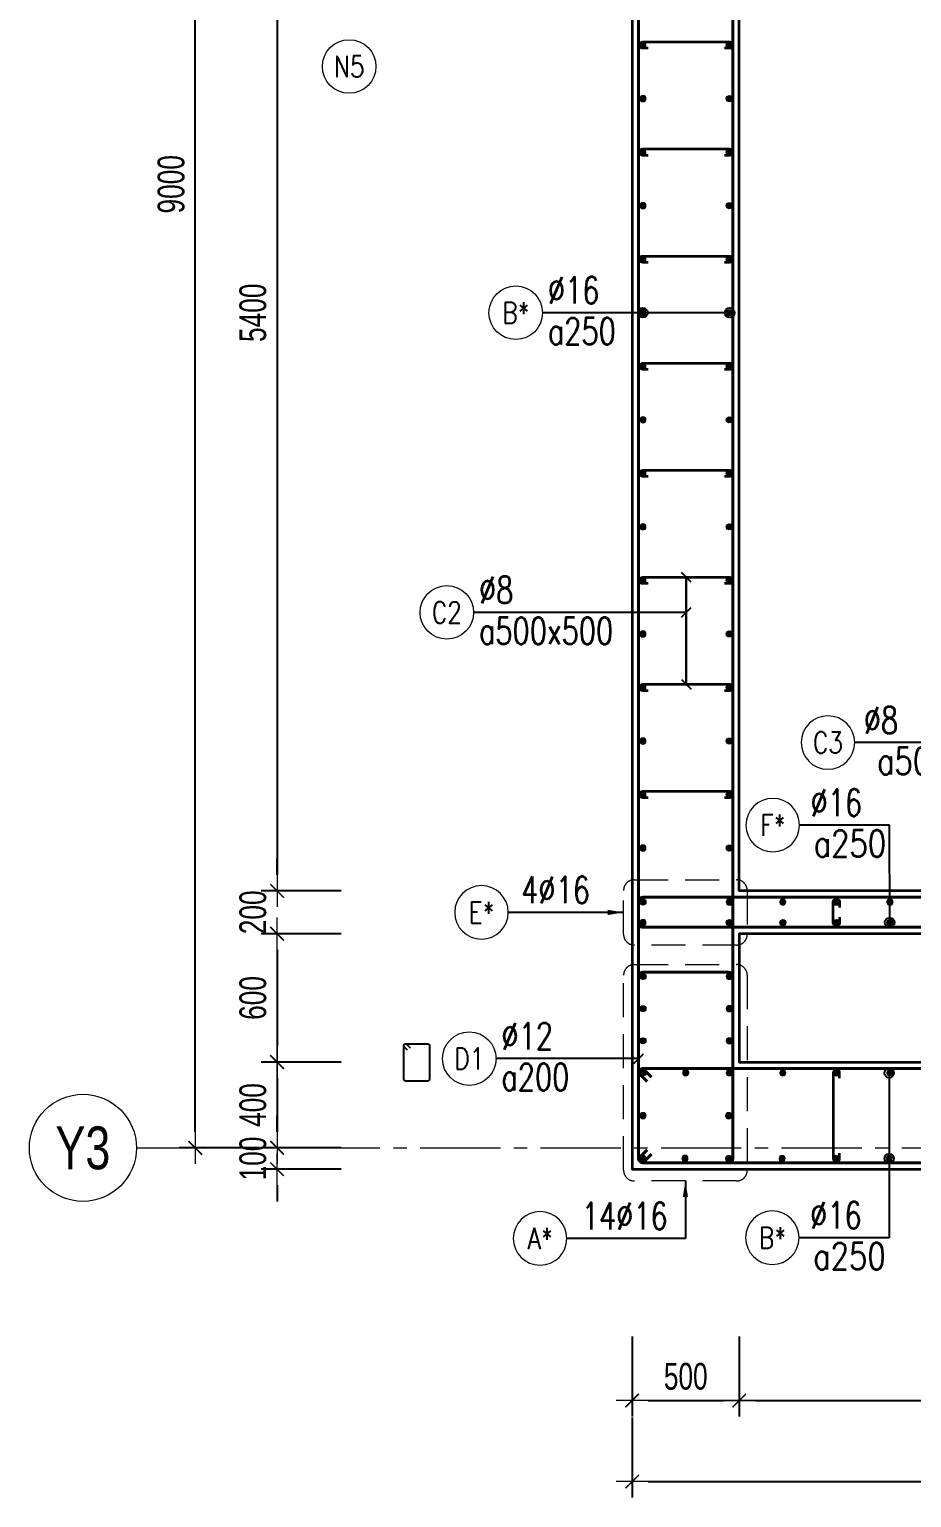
# Model space of a CAD drawing. Header units: millimetres. Extents: x 738475 to 1279438, y -34239 to 156422.
# Drawn here: x 1061456 to 1065577, y 138633 to 145490 of the extents above; entities that cross this region are included whole.
import ezdxf
from ezdxf.enums import TextEntityAlignment as Align

# ---------------------------------------------------------------- set-up
doc = ezdxf.new("R2010")
doc.units = ezdxf.units.MM
doc.header["$MEASUREMENT"] = 0
for name, pattern in [('HIDDEN2', [4.7625, 3.175, -1.5875]), ('HT_Dim Grid$0$CENTER2', [1.125, 0.75, -0.125, 0.125, -0.125]), ('HT_Grid$0$CENTER2', [1.125, 0.75, -0.125, 0.125, -0.125])]:
    doc.linetypes.add(name, pattern=pattern)
doc.layers.get('0').update_dxf_attribs({"lineweight": 20})
doc.layers.get('Defpoints').update_dxf_attribs({"color": 151, "lineweight": 9})
for name, color, linetype, lineweight in [('HT_Dim Grid$0$NDC_S_AXIS', 5, 'HT_Dim Grid$0$CENTER2', 13), ('HT_Dim Grid$0$NDC_S_SYMBOL', 1, 'Continuous', 15), ('HT_Dim Grid$0$NDC_S_TEXT SYMBOL', 7, 'Continuous', 20), ('HT_Grid$0$NDC_S_AXIS', 5, 'HT_Grid$0$CENTER2', 13), ('KC-LEADER', 153, 'Continuous', 18), ('KC-THEP', 6, 'Continuous', 40), ('NDC_S_DIM', 1, 'Continuous', 15), ('NDC_S_HIDDEN', 8, 'HIDDEN2', 13), ('NDC_S_LEADER', 1, 'Continuous', 15), ('NDC_S_REBAR', 4, 'Continuous', 35), ('NDC_S_STIRRUP', 4, 'Continuous', 40), ('NDC_S_VN TEXT', 7, 'Continuous', 20), ('NDC_S_WALL', 6, 'Continuous', 35)]:
    doc.layers.add(name, color=color, linetype=linetype, lineweight=lineweight)
doc.layers.add('Ligature', color=1, linetype='Continuous')
doc.styles.add('HT_Dim Grid$0$NDC_ANNO', font='', dxfattribs={"width": 0.8})
doc.styles.add('NDC_DIM', font='', dxfattribs={"width": 0.75})
doc.styles.add('NDC_EN TXT', font='romans.shx', dxfattribs={"width": 0.8})
doc.styles.get('HT_Dim Grid$0$NDC_ANNO').set_extended_font_data('Dotum')
doc.styles.get('NDC_DIM').set_extended_font_data('Dotum')
doc.dimstyles.new('NDC_dim_30', dxfattribs={"dimscale": 30, "dimtxt": 2.5, "dimasz": 1.5, "dimexe": 1.5, "dimexo": 2.5, "dimgap": 1, "dimtad": 1, "dimdec": 0, "dimzin": 0, "dimdsep": 46, "dimtxsty": 'NDC_DIM', "dimblk": 'DIMMARK', "dimcen": 0.09, "dimdle": 1.2, "dimclrd": 1, "dimclre": 1, "dimclrt": 3, "dimadec": 0, "dimazin": 0, "dimtfac": 1, "dimtdec": 0, "dimtix": 1, "dimtofl": 0, "dimtmove": 0, "dimatfit": 3, "dimfxl": 6, "dimfxlon": 1, "dimtolj": 1, "dimtzin": 0, "dimarcsym": 0})
doc.dimstyles.new('NDC_dim_50', dxfattribs={"dimscale": 50, "dimtxt": 2.5, "dimasz": 1.5, "dimexe": 1.5, "dimexo": 2.5, "dimgap": 1, "dimtad": 1, "dimdec": 0, "dimzin": 0, "dimdsep": 46, "dimtxsty": 'NDC_DIM', "dimblk": 'DIMMARK', "dimcen": 0.09, "dimdle": 1.2, "dimclrd": 1, "dimclre": 1, "dimclrt": 3, "dimadec": 0, "dimazin": 0, "dimtfac": 1, "dimtdec": 0, "dimtix": 1, "dimtofl": 0, "dimtmove": 0, "dimatfit": 3, "dimfxl": 6, "dimfxlon": 1, "dimtolj": 1, "dimtzin": 0, "dimarcsym": 0})

# ---------------------------------------------------------------- blocks, each defined once
blk = doc.blocks.new('THEP')
at = {"layer": 'KC-LEADER', "color": 6}
blk.add_circle((0, 0), 14, dxfattribs=at)
at = {"layer": 'KC-THEP'}
for p, q in [((-14, 0), (14, 0)), ((9.9, 9.9), (-9.9, -9.9)), ((-9.9, 9.9), (9.9, -9.9)), ((0, 14), (0, -14))]:
    blk.add_line(p, q, dxfattribs=at)
blk = doc.blocks.new('DIMMARK')
at = {"layer": 'NDC_S_DIM', "color": 1}
blk.add_line((-1.5, 0), (1, 0), dxfattribs=at)
at = {"layer": 'NDC_S_DIM', "color": 2, "const_width": 0.1}
blk.add_lwpolyline([(-0.424, -0.424), (0.424, 0.424)], dxfattribs=at)
blk = doc.blocks.new('*U9')
blk.add_circle((2.5, 0), 2.5)
at = {"layer": 'NDC_S_VN TEXT', "color": 3, "style": 'NDC_EN TXT', "width": 0.75}
blk.add_attdef('DK2', text='', height=2.5, dxfattribs=at).set_placement((-0.85, 0.85), align=Align.RIGHT)
at = {"layer": 'NDC_S_VN TEXT', "color": 7, "style": 'NDC_EN TXT', "width": 0.8}
blk.add_attdef('SH3', text='', height=2, dxfattribs=at).set_placement((2.5, 0), align=Align.MIDDLE)
blk = doc.blocks.new('*U11')
blk.add_circle((-2.5, 0), 2.5)
at = {"layer": 'NDC_S_VN TEXT', "color": 3, "style": 'NDC_EN TXT', "width": 0.75}
for tag, p in [('DK1', (0.5, 0.85)), ('KC1', (0.5, -2.97))]:
    blk.add_attdef(tag, p, '', height=2.5, dxfattribs=at)
at = {"layer": 'NDC_S_VN TEXT', "color": 7, "style": 'NDC_EN TXT', "width": 0.8}
blk.add_attdef('SH2', text='', height=2, dxfattribs=at).set_placement((-2.5, 0), align=Align.MIDDLE)
blk = doc.blocks.new('*U10')
blk.add_circle((2.5, 0), 2.5)
at = {"layer": 'NDC_S_VN TEXT', "color": 3, "style": 'NDC_EN TXT'}
for tag, width, p in [('DK2', 0.75, (-0.85, 0.85)), ('KC2', 0.8, (-0.85, -2.97))]:
    blk.add_attdef(tag, text='', height=2.5, dxfattribs=dict(at, width=width)).set_placement(p, align=Align.RIGHT)
at = {"layer": 'NDC_S_VN TEXT', "color": 7, "style": 'NDC_EN TXT', "width": 0.8}
blk.add_attdef('SH3', text='', height=2, dxfattribs=at).set_placement((2.5, 0), align=Align.MIDDLE)
blk = doc.blocks.new('*U12')
blk.add_circle((-2.5, 0), 2.5)
at = {"layer": 'NDC_S_VN TEXT', "color": 3, "style": 'NDC_EN TXT', "width": 0.75}
for tag, p in [('DK1', (0.5, 0.85)), ('KC1', (0.5, -2.97))]:
    blk.add_attdef(tag, p, '', height=2.5, dxfattribs=at)
at = {"layer": 'NDC_S_VN TEXT', "color": 7, "style": 'NDC_EN TXT', "width": 0.8}
blk.add_attdef('SH2', text='', height=2, dxfattribs=at).set_placement((-2.5, 0), align=Align.MIDDLE)
blk = doc.blocks.new('*D976')
at = {"layer": 'Defpoints', "color": 0, "transparency": 16777216}
for p in [(1062231.1, 149266.2), (1064282.8, 149266.2), (1064271.7, 140266.2)]:
    blk.add_point(p, dxfattribs=at)
at = {"layer": 'NDC_S_DIM', "color": 1, "lineweight": -2, "transparency": 16777216}
for p, q in [((1062531.1, 149266.2), (1062156.1, 149266.2)), ((1062231.1, 140341.2), (1062231.1, 149191.2)), ((1062531.1, 140266.2), (1062156.1, 140266.2))]:
    blk.add_line(p, q, dxfattribs=at)
at = {"layer": 'NDC_S_DIM', "color": 1, "lineweight": -2, "transparency": 16777216, "xscale": 75, "yscale": 75, "zscale": 75}
for p, rotation in [((1062231.1, 149266.2), 90), ((1062231.1, 140266.2), 270)]:
    blk.add_blockref('DIMMARK', p, dxfattribs=dict(at, rotation=rotation))
at = {"layer": 'NDC_S_DIM', "color": 3, "transparency": 16777216, "insert": (1062118.5, 144766.2), "char_height": 125, "attachment_point": 5, "rotation": 90, "style": 'NDC_DIM'}
blk.add_mtext('\\A1;9000', dxfattribs=at)
blk = doc.blocks.new('*D989')
at = {"layer": 'Defpoints', "color": 0, "transparency": 16777216}
for p in [(1064771.7, 140747.9), (1064271.7, 140247.9), (1064771.7, 139085.9)]:
    blk.add_point(p, dxfattribs=at)
at = {"layer": 'NDC_S_DIM', "color": 1, "lineweight": -2, "transparency": 16777216}
for p, q in [((1064271.7, 139385.9), (1064271.7, 139010.9)), ((1064771.7, 139385.9), (1064771.7, 139010.9)), ((1064346.7, 139085.9), (1064696.7, 139085.9))]:
    blk.add_line(p, q, dxfattribs=at)
at = {"layer": 'NDC_S_DIM', "color": 1, "lineweight": -2, "transparency": 16777216, "xscale": 75, "yscale": 75, "zscale": 75, "rotation": 180}
blk.add_blockref('DIMMARK', (1064271.7, 139085.9), dxfattribs=at)
at = {"layer": 'NDC_S_DIM', "color": 1, "lineweight": -2, "transparency": 16777216, "xscale": 75, "yscale": 75, "zscale": 75}
blk.add_blockref('DIMMARK', (1064771.7, 139085.9), dxfattribs=at)
at = {"layer": 'NDC_S_DIM', "color": 3, "transparency": 16777216, "insert": (1064521.7, 139198.5), "char_height": 125, "attachment_point": 5, "style": 'NDC_DIM'}
blk.add_mtext('\\A1;500', dxfattribs=at)
blk = doc.blocks.new('*D990')
at = {"layer": 'Defpoints', "color": 0, "transparency": 16777216}
for p in [(1064771.7, 140747.9), (1067471.7, 140747.9), (1067471.7, 139085.9)]:
    blk.add_point(p, dxfattribs=at)
at = {"layer": 'NDC_S_DIM', "color": 1, "lineweight": -2, "transparency": 16777216}
for p, q in [((1064771.7, 139385.9), (1064771.7, 139010.9)), ((1067471.7, 139385.9), (1067471.7, 139010.9)), ((1064846.7, 139085.9), (1067396.7, 139085.9))]:
    blk.add_line(p, q, dxfattribs=at)
at = {"layer": 'NDC_S_DIM', "color": 1, "lineweight": -2, "transparency": 16777216, "xscale": 75, "yscale": 75, "zscale": 75, "rotation": 180}
blk.add_blockref('DIMMARK', (1064771.7, 139085.9), dxfattribs=at)
at = {"layer": 'NDC_S_DIM', "color": 1, "lineweight": -2, "transparency": 16777216, "xscale": 75, "yscale": 75, "zscale": 75}
blk.add_blockref('DIMMARK', (1067471.7, 139085.9), dxfattribs=at)
at = {"layer": 'NDC_S_DIM', "color": 3, "transparency": 16777216, "insert": (1066121.7, 139198.5), "char_height": 125, "attachment_point": 5, "style": 'NDC_DIM'}
blk.add_mtext('\\A1;2700', dxfattribs=at)
blk = doc.blocks.new('*D999')
at = {"layer": 'Defpoints', "color": 0, "transparency": 16777216}
for p in [(1064271.7, 140247.9), (1073071.7, 140266.2), (1073071.7, 138707.6)]:
    blk.add_point(p, dxfattribs=at)
at = {"layer": 'NDC_S_DIM', "color": 1, "lineweight": -2, "transparency": 16777216}
for p, q in [((1064271.7, 139007.6), (1064271.7, 138632.6)), ((1073071.7, 139007.6), (1073071.7, 138632.6)), ((1064346.7, 138707.6), (1072996.7, 138707.6))]:
    blk.add_line(p, q, dxfattribs=at)
at = {"layer": 'NDC_S_DIM', "color": 1, "lineweight": -2, "transparency": 16777216, "xscale": 75, "yscale": 75, "zscale": 75, "rotation": 180}
blk.add_blockref('DIMMARK', (1064271.7, 138707.6), dxfattribs=at)
at = {"layer": 'NDC_S_DIM', "color": 1, "lineweight": -2, "transparency": 16777216, "xscale": 75, "yscale": 75, "zscale": 75}
blk.add_blockref('DIMMARK', (1073071.7, 138707.6), dxfattribs=at)
at = {"layer": 'NDC_S_DIM', "color": 3, "transparency": 16777216, "insert": (1068671.7, 138820.2), "char_height": 125, "attachment_point": 5, "style": 'NDC_DIM'}
blk.add_mtext('\\A1;8800', dxfattribs=at)
blk = doc.blocks.new('*U20')
at = {"layer": 'HT_Dim Grid$0$NDC_S_SYMBOL'}
blk.add_line((5, 0), (9, 0), dxfattribs=at)
blk.add_circle((0, 0), 5, dxfattribs=at)
at = {"layer": 'HT_Dim Grid$0$NDC_S_TEXT SYMBOL', "color": 7, "style": 'HT_Dim Grid$0$NDC_ANNO', "width": 0.8}
blk.add_attdef('GRID', text='', height=4, rotation=270, dxfattribs=at).set_placement((0, 0), align=Align.MIDDLE)
blk = doc.blocks.new('*D980')
at = {"layer": 'Defpoints', "color": 0, "ltscale": 200, "transparency": 16777216}
for p in [(1064771.7, 146866.2), (1062613, 141466.2), (1064771.7, 141466.2)]:
    blk.add_point(p, dxfattribs=at)
at = {"layer": 'NDC_S_DIM', "color": 1, "lineweight": -2, "ltscale": 200, "transparency": 16777216}
for p, q in [((1062913, 146866.2), (1062538, 146866.2)), ((1062613, 146791.2), (1062613, 141541.2)), ((1062913, 141466.2), (1062538, 141466.2))]:
    blk.add_line(p, q, dxfattribs=at)
at = {"layer": 'NDC_S_DIM', "color": 1, "lineweight": -2, "ltscale": 200, "transparency": 16777216, "xscale": 75, "yscale": 75, "zscale": 75}
for p, rotation in [((1062613, 146866.2), 90), ((1062613, 141466.2), 270)]:
    blk.add_blockref('DIMMARK', p, dxfattribs=dict(at, rotation=rotation))
at = {"layer": 'NDC_S_DIM', "color": 3, "ltscale": 200, "transparency": 16777216, "insert": (1062500.4, 144166.2), "char_height": 125, "attachment_point": 5, "rotation": 90, "style": 'NDC_DIM'}
blk.add_mtext('\\A1;5400', dxfattribs=at)
blk = doc.blocks.new('*D981')
at = {"layer": 'Defpoints', "color": 0, "ltscale": 200, "transparency": 16777216}
for p in [(1064771.7, 141466.2), (1062613, 141266.2), (1064771.7, 141266.2)]:
    blk.add_point(p, dxfattribs=at)
at = {"layer": 'NDC_S_DIM', "color": 1, "lineweight": -2, "ltscale": 200, "transparency": 16777216}
for p, q in [((1062613, 141541.2), (1062613, 141616.2)), ((1062913, 141466.2), (1062538, 141466.2)), ((1062913, 141266.2), (1062538, 141266.2)), ((1062613, 141191.2), (1062613, 141116.2))]:
    blk.add_line(p, q, dxfattribs=at)
at = {"layer": 'NDC_S_DIM', "color": 1, "lineweight": -2, "ltscale": 200, "transparency": 16777216, "xscale": 75, "yscale": 75, "zscale": 75}
for p, rotation in [((1062613, 141466.2), 270), ((1062613, 141266.2), 90)]:
    blk.add_blockref('DIMMARK', p, dxfattribs=dict(at, rotation=rotation))
at = {"layer": 'NDC_S_DIM', "color": 3, "ltscale": 200, "transparency": 16777216, "insert": (1062500.4, 141366.2), "char_height": 125, "attachment_point": 5, "rotation": 90, "style": 'NDC_DIM'}
blk.add_mtext('\\A1;200', dxfattribs=at)
blk = doc.blocks.new('*D1010')
at = {"layer": 'Defpoints', "color": 0, "ltscale": 200, "transparency": 16777216}
for p in [(1064771.7, 141266.2), (1062613, 140666.2), (1064771.7, 140666.2)]:
    blk.add_point(p, dxfattribs=at)
at = {"layer": 'NDC_S_DIM', "color": 1, "lineweight": -2, "ltscale": 200, "transparency": 16777216}
for p, q in [((1062913, 141266.2), (1062538, 141266.2)), ((1062613, 141191.2), (1062613, 140741.2)), ((1062913, 140666.2), (1062538, 140666.2))]:
    blk.add_line(p, q, dxfattribs=at)
at = {"layer": 'NDC_S_DIM', "color": 1, "lineweight": -2, "ltscale": 200, "transparency": 16777216, "xscale": 75, "yscale": 75, "zscale": 75}
for p, rotation in [((1062613, 141266.2), 90), ((1062613, 140666.2), 270)]:
    blk.add_blockref('DIMMARK', p, dxfattribs=dict(at, rotation=rotation))
at = {"layer": 'NDC_S_DIM', "color": 3, "ltscale": 200, "transparency": 16777216, "insert": (1062500.4, 140966.2), "char_height": 125, "attachment_point": 5, "rotation": 90, "style": 'NDC_DIM'}
blk.add_mtext('\\A1;600', dxfattribs=at)
blk = doc.blocks.new('*D1011')
at = {"layer": 'Defpoints', "color": 0, "ltscale": 200, "transparency": 16777216}
for p in [(1064771.7, 140666.2), (1062613, 140266.2), (1064771.7, 140266.2)]:
    blk.add_point(p, dxfattribs=at)
at = {"layer": 'NDC_S_DIM', "color": 1, "lineweight": -2, "ltscale": 200, "transparency": 16777216}
for p, q in [((1062913, 140666.2), (1062538, 140666.2)), ((1062613, 140591.2), (1062613, 140341.2)), ((1062913, 140266.2), (1062538, 140266.2))]:
    blk.add_line(p, q, dxfattribs=at)
at = {"layer": 'NDC_S_DIM', "color": 1, "lineweight": -2, "ltscale": 200, "transparency": 16777216, "xscale": 75, "yscale": 75, "zscale": 75}
for p, rotation in [((1062613, 140666.2), 90), ((1062613, 140266.2), 270)]:
    blk.add_blockref('DIMMARK', p, dxfattribs=dict(at, rotation=rotation))
at = {"layer": 'NDC_S_DIM', "color": 3, "ltscale": 200, "transparency": 16777216, "insert": (1062500.4, 140466.2), "char_height": 125, "attachment_point": 5, "rotation": 90, "style": 'NDC_DIM'}
blk.add_mtext('\\A1;400', dxfattribs=at)
blk = doc.blocks.new('*D1012')
at = {"layer": 'Defpoints', "color": 0, "ltscale": 200, "transparency": 16777216}
for p in [(1064771.7, 140266.2), (1062613, 140166.2), (1064771.7, 140166.2)]:
    blk.add_point(p, dxfattribs=at)
at = {"layer": 'NDC_S_DIM', "color": 1, "lineweight": -2, "ltscale": 200, "transparency": 16777216}
for p, q in [((1062613, 140341.2), (1062613, 140416.2)), ((1062913, 140266.2), (1062538, 140266.2)), ((1062913, 140166.2), (1062538, 140166.2)), ((1062613, 140091.2), (1062613, 140016.2))]:
    blk.add_line(p, q, dxfattribs=at)
at = {"layer": 'NDC_S_DIM', "color": 1, "lineweight": -2, "ltscale": 200, "transparency": 16777216, "xscale": 75, "yscale": 75, "zscale": 75}
for p, rotation in [((1062613, 140266.2), 270), ((1062613, 140166.2), 90)]:
    blk.add_blockref('DIMMARK', p, dxfattribs=dict(at, rotation=rotation))
at = {"layer": 'NDC_S_DIM', "color": 3, "ltscale": 200, "transparency": 16777216, "insert": (1062500.4, 140216.2), "char_height": 125, "attachment_point": 5, "rotation": 90, "style": 'NDC_DIM'}
blk.add_mtext('\\A1;100', dxfattribs=at)

msp = doc.modelspace()

# ---------------------------------------------------------------- linework, layer by layer
msp.add_circle((1062949.778, 145316.198), 125)
at = {"layer": 'HT_Grid$0$NDC_S_AXIS', "ltscale": 500}
msp.add_line((1062156.128, 140266.203), (1078402.583, 140266.203), dxfattribs=at)
at = {"layer": 'Ligature'}
msp.add_lwpolyline([(1063222.811, 140721.869), (1063206.846, 140737.835, -0.66817864), (1063212.619, 140751.773), (1063317.248, 140751.773, -0.41421356), (1063325.413, 140743.609), (1063325.413, 140586.501, -0.41421356), (1063317.248, 140578.336), (1063212.619, 140578.336, -0.41421356), (1063204.454, 140586.501), (1063204.454, 140743.609, -0.66817864), (1063218.392, 140749.382), (1063234.358, 140733.416)], format="xyb", dxfattribs=at)
at = {"layer": 'NDC_S_HIDDEN', "ltscale": 50}
for points in [[(1064281.377, 141518.185), (1064758.872, 141518.185, -0.41421356), (1064808.872, 141468.185), (1064808.872, 141263.177, -0.41421356), (1064758.872, 141213.177), (1064281.377, 141213.177, -0.41421356), (1064231.377, 141263.177), (1064231.377, 141468.185, -0.41421356)], [(1064281.377, 141122.139), (1064758.872, 141122.139, -0.41421356), (1064808.872, 141072.139), (1064808.872, 140161.481, -0.41421356), (1064758.872, 140111.481), (1064281.377, 140111.481, -0.41421356), (1064231.377, 140161.481), (1064231.377, 141072.139, -0.41421356)]]:
    msp.add_lwpolyline(points, format="xyb", close=True, dxfattribs=at)
at = {"layer": 'NDC_S_REBAR'}
for points in [[(1064346.673, 145401.203), (1064321.673, 145401.203, -1), (1064321.673, 145431.203), (1064727.141, 145431.203, -1), (1064727.141, 145401.203), (1064702.141, 145401.203)], [(1064346.673, 144901.203), (1064321.673, 144901.203, -1), (1064321.673, 144931.203), (1064727.141, 144931.203, -1), (1064727.141, 144901.203), (1064702.141, 144901.203)], [(1064346.673, 144401.203), (1064321.673, 144401.203, -1), (1064321.673, 144431.203), (1064727.141, 144431.203, -1), (1064727.141, 144401.203), (1064702.141, 144401.203)], [(1064346.673, 143901.203), (1064321.673, 143901.203, -1), (1064321.673, 143931.203), (1064727.141, 143931.203, -1), (1064727.141, 143901.203), (1064702.141, 143901.203)], [(1064346.673, 143401.203), (1064321.673, 143401.203, -1), (1064321.673, 143431.203), (1064727.141, 143431.203, -1), (1064727.141, 143401.203), (1064702.141, 143401.203)], [(1064346.673, 142901.203), (1064321.673, 142901.203, -1), (1064321.673, 142931.203), (1064727.141, 142931.203, -1), (1064727.141, 142901.203), (1064702.141, 142901.203)], [(1064346.673, 142401.203), (1064321.673, 142401.203, -1), (1064321.673, 142431.203), (1064727.141, 142431.203, -1), (1064727.141, 142401.203), (1064702.141, 142401.203)], [(1064346.673, 141901.203), (1064321.673, 141901.203, -1), (1064321.673, 141931.203), (1064727.141, 141931.203, -1), (1064727.141, 141901.203), (1064702.141, 141901.203)], [(1065240.185, 141343.051), (1065240.185, 141318.051, -1), (1065210.185, 141318.051), (1065210.185, 141414.354, -1), (1065240.185, 141414.354), (1065240.185, 141389.354)], [(1065240.185, 140591.203), (1065240.185, 140616.203, 1), (1065210.185, 140616.203), (1065210.185, 140216.203, 1), (1065240.185, 140216.203), (1065240.185, 140241.203)]]:
    msp.add_lwpolyline(points, format="xyb", dxfattribs=at)
at = {"layer": 'NDC_S_STIRRUP'}
for points in [[(1064341.673, 149276.203), (1064301.673, 149316.203, -0.41421356), (1064321.673, 149336.203), (1064721.673, 149336.203, -0.41421356), (1064741.673, 149316.203), (1064741.673, 140216.203, -0.41421356), (1064721.673, 140196.203), (1064321.673, 140196.203, -0.41421356), (1064301.673, 140216.203), (1064301.673, 149316.203, -0.41421356), (1064321.673, 149336.203), (1064361.673, 149296.203)], [(1067681.673, 141336.203), (1067721.673, 141296.203, 0.41421356), (1067741.673, 141316.203), (1067741.673, 141416.203, 0.41421356), (1067721.673, 141436.203), (1064321.673, 141436.203, 0.41421356), (1064301.673, 141416.203), (1064301.673, 141316.203, 0.41435759), (1064321.673, 141296.203), (1067721.673, 141296.203, 0.41421356), (1067741.673, 141316.203), (1067701.673, 141356.203)], [(1064341.673, 140256.203), (1064301.673, 140216.203, 0.41421356), (1064321.673, 140196.203), (1064721.673, 140196.203, 0.41421356), (1064741.673, 140216.203), (1064741.673, 141066.02, 0.41421356), (1064721.673, 141086.02), (1064321.673, 141086.02, 0.41421356), (1064301.673, 141066.02), (1064301.673, 140216.203, 0.41421356), (1064321.673, 140196.203), (1064361.673, 140236.203)], [(1064361.673, 140596.203), (1064321.673, 140636.203, 0.41421356), (1064301.673, 140616.203), (1064301.673, 140216.203, 0.41421356), (1064321.673, 140196.203), (1067721.701, 140196.203, 0.41421356), (1067741.701, 140216.203), (1067741.701, 140616.203, 0.41421356), (1067721.701, 140636.203), (1064321.673, 140636.203, 0.41421356), (1064301.673, 140616.203), (1064341.673, 140576.203)]]:
    msp.add_lwpolyline(points, format="xyb", dxfattribs=at)
at = {"layer": 'NDC_S_WALL'}
for points in [[(1064271.673, 149366.203), (1064271.673, 140166.203), (1067771.673, 140166.203), (1067771.673, 142116.203), (1067471.673, 142116.203), (1067471.673, 141466.203), (1064771.673, 141466.203), (1064771.673, 146866.203)], [(1067471.673, 141266.203), (1064771.673, 141266.203), (1064771.673, 140666.203), (1067471.673, 140666.203), (1067471.673, 141266.203)]]:
    msp.add_lwpolyline(points, dxfattribs=at)

# ---------------------------------------------------------------- block references
at = {"layer": 'HT_Dim Grid$0$NDC_S_AXIS'}
ref = msp.add_blockref('*U20', (1061706.128, 140266.203), dxfattribs=dict(at, xscale=50, yscale=50, zscale=150))
ref.add_attrib('GRID', 'Y3', dxfattribs={"layer": 'HT_Dim Grid$0$NDC_S_TEXT SYMBOL', "color": 7, "height": 200, "style": 'HT_Dim Grid$0$NDC_ANNO', "width": 0.8}).set_placement((1061706.128, 140266.203), align=Align.MIDDLE)
at = {"layer": 'KC-THEP', "xscale": -1, "rotation": 170.331435563619}
for p in [(1064321.673, 145416.203), (1064321.673, 145166.203), (1064321.673, 144916.203), (1064321.673, 144666.203), (1064321.673, 144416.203), (1064321.673, 144166.203), (1064321.673, 143916.203), (1064321.673, 143666.203), (1064321.673, 143416.203), (1064321.673, 143166.203), (1064321.673, 142916.203), (1064321.673, 142666.203), (1064321.673, 142416.203), (1064321.673, 142166.203), (1064321.673, 141916.203), (1064321.673, 141666.203), (1064725.185, 141414.354), (1064975.185, 141414.354), (1065225.185, 141414.354), (1065475.185, 141414.354), (1064321.673, 141318.051), (1064725.185, 141066.203), (1064725.185, 140916.203), (1064725.185, 140766.203), (1064521.564, 140616.82), (1064725.185, 140616.203), (1064975.185, 140616.203), (1065225.185, 140616.203), (1065475.185, 140616.203), (1064321.673, 140416.203), (1064721.673, 140416.203), (1064321.673, 140216.203), (1064518.052, 140216.82), (1064721.673, 140216.203), (1064971.673, 140216.203), (1065221.673, 140216.203), (1065471.673, 140216.203)]:
    msp.add_blockref('THEP', p, dxfattribs=at)
at = {"layer": 'KC-THEP'}
for p, rotation in [((1064725.185, 145416.203), 9.668564436380926), ((1064725.185, 145166.203), 9.668564436380926), ((1064725.185, 144916.203), 9.668564436380926), ((1064725.185, 144666.203), 9.668564436380926), ((1064725.185, 144416.203), 9.668564436380926), ((1064725.185, 144166.203), 9.668564436380926), ((1064725.185, 143916.203), 9.668564436380926), ((1064725.185, 143666.203), 9.668564436380926), ((1064725.185, 143416.203), 9.668564436380926), ((1064725.185, 143166.203), 9.668564436380926), ((1064725.185, 142916.203), 9.668564436380926), ((1064725.185, 142666.203), 9.668564436380926), ((1064725.185, 142416.203), 9.668564436380926), ((1064725.185, 142166.203), 9.668564436380926), ((1064725.185, 141916.203), 9.668564436380926), ((1064725.185, 141666.203), 9.668564436380926), ((1064321.673, 141414.354), 9.668564436380946), ((1064725.185, 141318.051), 9.668564436380946), ((1064975.185, 141318.051), 9.668564436380946), ((1065225.185, 141318.051), 9.668564436380946), ((1065475.185, 141318.051), 9.668564436380946), ((1064321.673, 141066.203), 9.668564436380946), ((1064321.673, 140916.203), 9.668564436380946), ((1064321.673, 140766.203), 9.668564436380946), ((1064321.673, 140616.203), 9.668564436380946)]:
    msp.add_blockref('THEP', p, dxfattribs=dict(at, rotation=rotation))
at = {"layer": 'NDC_S_VN TEXT', "xscale": 50, "yscale": 50, "zscale": 50}
for name, p, values in [('*U11', (1063852.726, 144166.203), {'SH2': 'B*', 'DK1': '%%C16', 'KC1': 'a250'}), ('*U12', (1063531.094, 142766.841), {'SH2': 'C2', 'DK1': '%%c8', 'KC1': 'a500x500'}), ('*U11', (1063635.736, 140682.87), {'SH2': 'D1', 'DK1': '%%C12', 'KC1': 'a200'})]:
    msp.add_blockref(name, p, dxfattribs=at).add_auto_attribs(values)
at = {"layer": 'NDC_S_VN TEXT'}
ref = msp.add_blockref('*U10', (1065310.723, 142158.977), dxfattribs=dict(at, xscale=-50, yscale=50, zscale=50))
ref.add_attrib('SH3', 'C3', dxfattribs={"color": 7, "height": 100, "style": 'NDC_EN TXT', "width": 0.8}).set_placement((1065185.723, 142158.977), align=Align.MIDDLE)
ref.add_attrib('DK2', '%%c8', dxfattribs={"color": 3, "height": 125, "style": 'NDC_EN TXT', "width": 0.75}).set_placement((1065513.937, 142201.253), align=Align.RIGHT)
ref.add_attrib('KC2', 'a500X500', dxfattribs={"color": 3, "height": 125, "style": 'NDC_EN TXT', "width": 0.8}).set_placement((1066096.08, 142010.35), align=Align.RIGHT)
ref = msp.add_blockref('*U10', (1065053.047, 141773.442), dxfattribs=dict(at, xscale=-50, yscale=50, zscale=50))
ref.add_attrib('SH3', 'F*', dxfattribs={"color": 7, "height": 100, "style": 'NDC_EN TXT', "width": 0.8}).set_placement((1064928.047, 141773.442), align=Align.MIDDLE)
ref.add_attrib('DK2', '%%C16', dxfattribs={"color": 3, "height": 125, "style": 'NDC_EN TXT', "width": 0.75}).set_placement((1065345.547, 141815.718), align=Align.RIGHT)
ref.add_attrib('KC2', 'a250', dxfattribs={"color": 3, "height": 125, "style": 'NDC_EN TXT', "width": 0.8}).set_placement((1065457.451, 141624.815), align=Align.RIGHT)
ref = msp.add_blockref('*U9', (1063692.544, 141365.862), dxfattribs=dict(at, xscale=-50, yscale=50, zscale=50))
ref.add_attrib('SH3', 'E*', dxfattribs={"color": 7, "height": 100, "style": 'NDC_EN TXT', "width": 0.8}).set_placement((1063567.544, 141365.862), align=Align.MIDDLE)
ref.add_attrib('DK2', '4%%C16', dxfattribs={"color": 3, "height": 125, "style": 'NDC_EN TXT', "width": 0.75}).set_placement((1064074.33, 141408.137), align=Align.RIGHT)
ref = msp.add_blockref('*U9', (1063966.361, 139843.162), dxfattribs=dict(at, xscale=-50, yscale=50, zscale=50))
ref.add_attrib('SH3', 'A*', dxfattribs={"color": 7, "height": 100, "style": 'NDC_EN TXT', "width": 0.8}).set_placement((1063841.361, 139843.162), align=Align.MIDDLE)
ref.add_attrib('DK2', '14%%C16', dxfattribs={"color": 3, "height": 125, "style": 'NDC_EN TXT', "width": 0.75}).set_placement((1064437.433, 139885.438), align=Align.RIGHT)
ref = msp.add_blockref('*U10', (1065051.061, 139846.49), dxfattribs=dict(at, xscale=-50, yscale=50, zscale=50))
ref.add_attrib('SH3', 'B*', dxfattribs={"color": 7, "height": 100, "style": 'NDC_EN TXT', "width": 0.8}).set_placement((1064926.061, 139846.49), align=Align.MIDDLE)
ref.add_attrib('DK2', '%%C16', dxfattribs={"color": 3, "height": 125, "style": 'NDC_EN TXT', "width": 0.75}).set_placement((1065343.561, 139888.766), align=Align.RIGHT)
ref.add_attrib('KC2', 'a250', dxfattribs={"color": 3, "height": 125, "style": 'NDC_EN TXT', "width": 0.8}).set_placement((1065455.466, 139697.863), align=Align.RIGHT)

# ---------------------------------------------------------------- texts
at = {"layer": 'NDC_S_VN TEXT', "color": 7, "style": 'NDC_EN TXT', "width": 0.8}
msp.add_attdef('N5', text='3', height=100, dxfattribs=at).set_placement((1062949.778, 145316.198), align=Align.MIDDLE)

# ---------------------------------------------------------------- dimensions: what is measured, and where the dimension line sits
at = {"layer": 'NDC_S_DIM'}
dim = msp.add_linear_dim(base=(1062231.128, 149266.203), p1=(1064271.673, 140266.203), p2=(1064282.762, 149266.203), angle=90, dimstyle='NDC_dim_50', dxfattribs=at)
dim.commit()
dim.dimension.update_dxf_attribs({"geometry": '*D976', "text_midpoint": (1062118.544, 144766.203)})
at = {"layer": 'NDC_S_DIM', "ltscale": 200}
for base, p1, p2, picture, middle in [((1062613.021, 141466.203), (1064771.673, 146866.203), (1064771.673, 141466.203), '*D980', (1062500.436, 144166.203)), ((1062613.021, 141266.203), (1064771.673, 141466.203), (1064771.673, 141266.203), '*D981', (1062500.436, 141366.203)), ((1062613.021, 140666.203), (1064771.673, 141266.203), (1064771.673, 140666.203), '*D1010', (1062500.436, 140966.203)), ((1062613.021, 140266.203), (1064771.673, 140666.203), (1064771.673, 140266.203), '*D1011', (1062500.436, 140466.203)), ((1062613.021, 140166.203), (1064771.673, 140266.203), (1064771.673, 140166.203), '*D1012', (1062500.436, 140216.203))]:
    dim = msp.add_linear_dim(base=base, p1=p1, p2=p2, angle=90, dimstyle='NDC_dim_50', override={"dimtmove": 1}, dxfattribs=at)
    dim.commit()
    dim.dimension.update_dxf_attribs({"geometry": picture, "text_midpoint": middle})
at = {"layer": 'NDC_S_DIM'}
for base, p2, picture, middle in [((1064771.673, 139085.904), (1064771.673, 140747.898), '*D989', (1064521.673, 139198.489)), ((1073071.673, 138707.632), (1073071.673, 140266.203), '*D999', (1068671.673, 138820.216))]:
    dim = msp.add_linear_dim(base=base, p1=(1064271.673, 140247.898), p2=p2, dimstyle='NDC_dim_50', dxfattribs=at)
    dim.commit()
    dim.dimension.update_dxf_attribs({"geometry": picture, "text_midpoint": middle})
dim = msp.add_linear_dim(base=(1067471.673, 139085.904), p1=(1064771.673, 140747.898), p2=(1067471.673, 140747.898), dimstyle='NDC_dim_50', override={"dimtmove": 1}, dxfattribs=at)
dim.commit()
dim.dimension.update_dxf_attribs({"geometry": '*D990', "text_midpoint": (1066121.673, 139198.489)})

# ---------------------------------------------------------------- leaders
at = {"layer": 'NDC_S_LEADER'}
for points, dimstyle, override in [([(1064727.141, 144166.203), (1063852.726, 144166.203)], 'NDC_dim_30', {"dimtad": 0, "dimldrblk": 'Origin'}), ([(1064321.673, 144166.203), (1063852.726, 144166.203)], 'NDC_dim_30', {"dimtad": 0, "dimldrblk": 'Origin'}), ([(1064524.407, 142931.203), (1064524.407, 142431.203)], 'NDC_dim_30', {"dimtad": 0, "dimldrblk": 'Oblique'}), ([(1064524.407, 142431.203), (1064524.407, 142931.203)], 'NDC_dim_30', {"dimtad": 0, "dimldrblk": 'Oblique'}), ([(1064524.407, 142766.84), (1063531.094, 142766.84)], 'NDC_dim_30', {"dimtad": 0, "dimldrblk": 'Oblique'}), ([(1066123.619, 141366.203), (1066123.619, 142158.977), (1065310.723, 142158.977)], 'NDC_dim_30', {"dimgap": 1, "dimtad": 0}), ([(1065474.204, 141318.708), (1065473.658, 141773.261), (1065053.047, 141773.261)], 'NDC_dim_30', {"dimgap": 1, "dimtad": 0, "dimldrblk": 'Origin'}), ([(1064231.377, 141365.681), (1063692.544, 141365.681)], 'NDC_dim_50', {"dimgap": 1, "dimtad": 0}), ([(1064301.673, 140682.87), (1063633.661, 140682.87)], 'NDC_dim_30', {"dimtad": 0, "dimldrblk": 'Oblique'}), ([(1065471.673, 140616.203), (1065471.673, 139846.309), (1065051.061, 139846.309)], 'NDC_dim_30', {"dimgap": 1, "dimtad": 0, "dimldrblk": 'Origin'}), ([(1065471.673, 140216.203), (1065471.673, 139846.309), (1065051.061, 139846.309)], 'NDC_dim_30', {"dimgap": 1, "dimtad": 0, "dimldrblk": 'Origin'}), ([(1064520.125, 140111.481), (1064520.125, 139842.981), (1063966.361, 139842.981)], 'NDC_dim_50', {"dimgap": 1, "dimtad": 0})]:
    msp.add_leader(points, dimstyle=dimstyle, override=override, dxfattribs=at)

doc.saveas('drawing.dxf')
